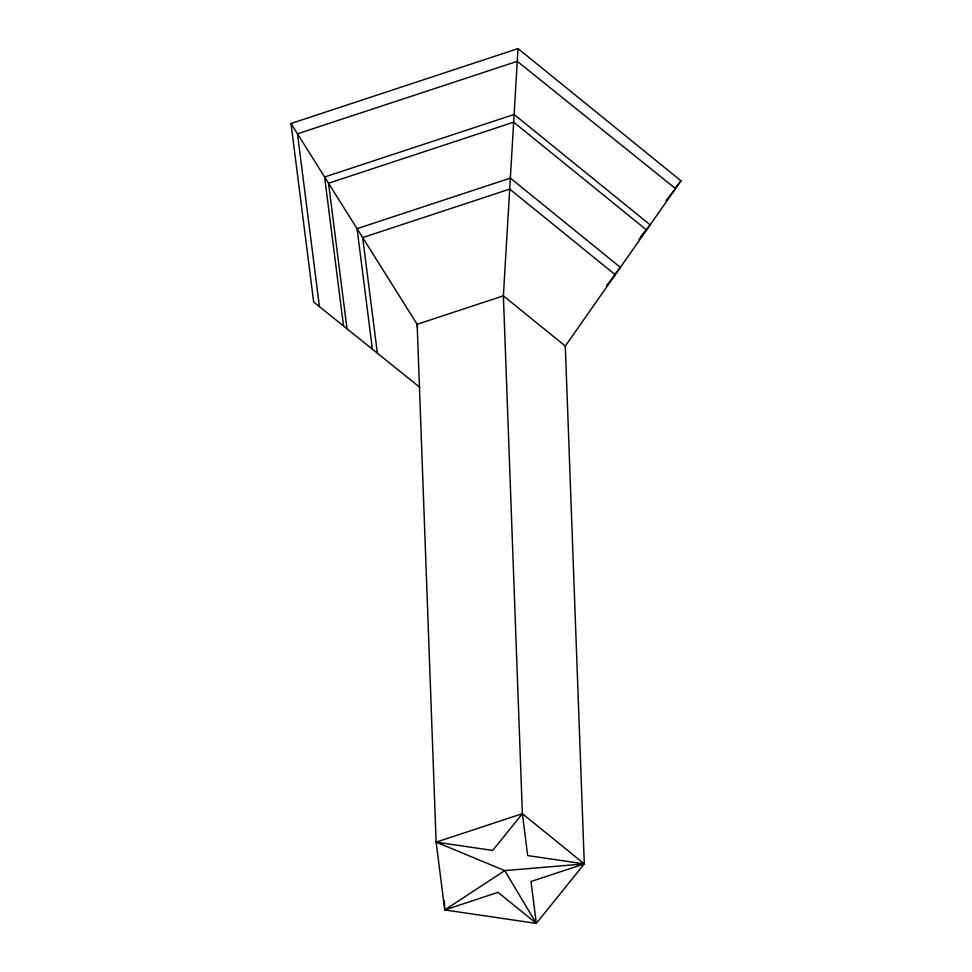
<?xml version="1.0" encoding="UTF-8"?>
<svg xmlns="http://www.w3.org/2000/svg" width="972" height="972" viewBox="0 0 972 972"><rect width="100%" height="100%" fill="white"/><g stroke="black" fill="none" stroke-linecap="round" stroke-linejoin="round"><path stroke-width="1.46" d="M518.015 48.6L503.387 295.84L522.377 813.673L527.699 855.591L584.293 863.901L565.303 346.068L681.008 180.828L518.015 48.6L290.993 123.493L313.664 302.013L419.855 387.354M675.297 187.924L681.008 180.828M666.039 200.439L675.552 188.629L517.262 61.321L297.481 133.82L319.436 306.654M640.682 236.646L650.171 224.872L514.115 114.489L324.612 177.001L343.541 326.021M639.017 239.379L646.574 230L513.666 122.168L328.536 183.246L347.016 328.815M613.769 275.611L620.403 267.385L510.361 178.107L357.076 228.675L372.385 349.203M606.698 285.343L615.252 274.724L509.705 189.09L362.678 237.593L377.367 353.201M522.377 813.673L436.136 842.129L444.751 909.938L536.313 923.4L584.293 863.901L522.377 813.673L492.719 850.439L436.136 842.129L417.146 324.284L290.993 123.493M436.136 842.129L504.772 870.608L584.293 863.901L530.991 881.495L536.313 923.4L498.053 892.357L444.751 909.938L504.772 870.608L536.313 923.4M565.303 346.068L503.387 295.84L417.146 324.284L417.523 327.236M444.411 900.85L444.69 908.419"/></g></svg>
